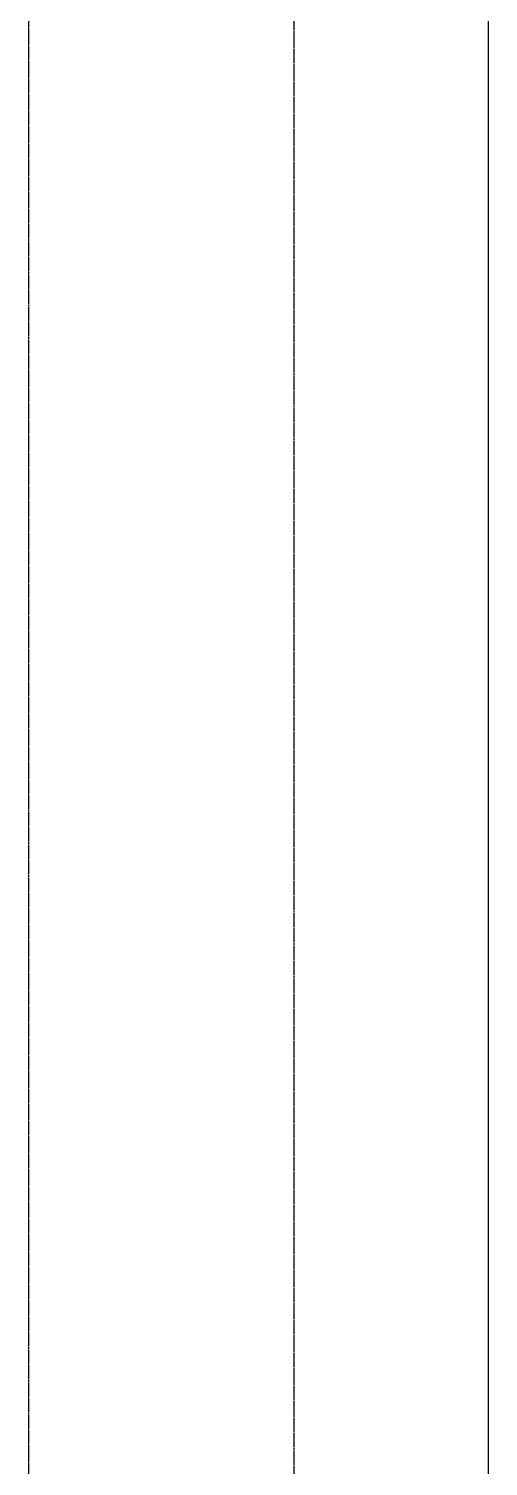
# Model space of a CAD drawing. Extents: x 152195838 to 160350639, y 364657247 to 370318102.
# Drawn here: x 157579817 to 157579947, y 365006240.4 to 365006647.4 of the extents above; entities that cross this region are included whole.
import ezdxf

# ---------------------------------------------------------------- set-up
doc = ezdxf.new("R2010")
doc.units = 0
doc.header["$MEASUREMENT"] = 0
doc.linetypes.add('HID', pattern=[2.3, 1.5, -0.8])
doc.layers.add('4A.TEC 벽체 3', color=4, linetype='CONTINUOUS')
doc.layers.add('A-DOOR-DOCKSEAL', color=4, linetype='CONTINUOUS')
doc.layers.add('DEFPOINT', color=135, linetype='CONTINUOUS', plot=False)

# ---------------------------------------------------------------- blocks, each defined once
blk = doc.blocks.new('zw$BB1D')
at = {"layer": 'A-DOOR-DOCKSEAL', "linetype": 'HID', "ltscale": 0.1}
blk.add_lwpolyline([(216.6000000238419, 897.0008111894131), (2807.399999976158, 897.0008111596107), (2807.399999976158, 822.0008111596107), (216.6000000238419, 822.0008111894131)], close=True, dxfattribs=at)
blk = doc.blocks.new('aq9q7q')
at = {"layer": '4A.TEC 벽체 3'}
blk.add_blockref('zw$BB1D', (1978538.773665793, 826410.8338572367), dxfattribs=at)
blk = doc.blocks.new('A$C111325cc')
at = {"layer": 'DEFPOINT'}
blk.add_line((136276.2632995844, 243999.9978490472), (136276.2632995844, -0.002151131629943848), dxfattribs=at)

msp = doc.modelspace()

# ---------------------------------------------------------------- block references
at = {"layer": '4A.TEC 벽체 3', "linetype": 'ByBlock', "ltscale": 0.1, "rotation": 270}
msp.add_blockref('aq9q7q', (156752584.1707197, 366987407.6694844), dxfattribs=at)
at = {"layer": 'DEFPOINT'}
msp.add_blockref('A$C111325cc', (157443670.7412774, 364896968.7327564), dxfattribs=at)

doc.saveas('drawing.dxf')
